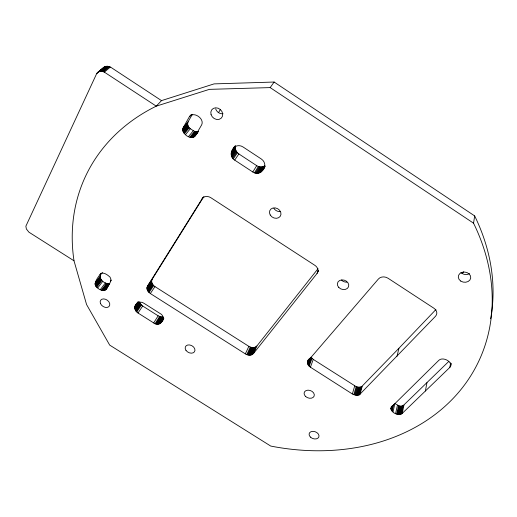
<?xml version="1.0" encoding="UTF-8"?>
<svg xmlns="http://www.w3.org/2000/svg" width="517" height="517" viewBox="0 0 517 517"><rect width="100%" height="100%" fill="white"/><g stroke="black" fill="none" stroke-linecap="round" stroke-linejoin="round"><path stroke-width="0.78" d="M182.708 129.974L183.244 127.557L189.403 116.68C193.649 110.993 204.642 118.632 201.708 124.771L195.432 135.551C191.6 140.45 183.406 135.06 182.708 129.974L187.574 124.17L188.11 121.773L192.324 114.36M390.962 408.844L391.776 406.724L438.92 360.233C443.024 356.387 453.674 362.003 449.893 367.348L402.213 413.4C398.142 416.599 389.165 411.978 391.472 406.588M265.072 166.319C263.496 171.411 257.712 175.625 252.787 171.987L234.705 160.121C229.057 156.832 231.17 149.516 235.28 145.839M261.117 171.993L264.956 165.66C262.617 167.553 259.14 167.275 256.723 165.673L238.88 153.95C236.424 152.347 234.776 149.251 235.532 146.311L231.293 152.412M107.82 286.735C106.328 291.756 100.608 291.213 97.681 287.982C91.535 284.214 98.417 277.118 100.893 273.28M104.117 290.483L109.184 283.697C103.697 284.085 96.55 277.532 102.476 272.472M307.473 362.436L307.718 361.202L378.431 278.973A7.012 5.713 15.5 0 1 388.067 278.256L433.931 308.248A7.044 5.603 11.7 0 1 435.508 316.262L359.302 394.872L356.252 395.279L352.374 393.986L310.433 367.206C308.145 365.849 306.471 362.779 308.248 360.317M134.666 307.589C134.982 302.865 140.469 300.513 144.114 303.376L159.927 313.399C167.443 316.921 159.908 328.192 153.678 322.925L138.02 313.018L135.725 310.853L134.666 307.589L138.524 301.889M318.349 270.746L317.044 273.467L253.485 353.525C251.436 355.87 247.74 355.425 245.342 353.893L150.344 293.533C147.965 292.073 145.962 288.848 147.513 286.127L202.929 197.5M317.994 268.743L256.91 345.963C254.887 348.296 251.223 347.876 248.845 346.351L154.964 286.599C152.599 285.158 150.641 281.939 152.185 279.245L203.905 196.473M473.553 223.189L474.671 215.919L274.126 82.035L214.083 83.89L161.511 100.615L156.263 106.147A217.263 173.473 25.2 0 0 74.002 260.794L86.572 304.545L109.688 345.104L270.721 446.061A217.263 173.473 25.2 0 0 473.553 223.189L270.178 87.599L209.398 89.357L156.263 106.147L104.363 72.147C101.901 70.797 98.346 71.049 96.711 73.55L25.869 226.194L26.38 228.999L28.933 232.185L74.002 260.794M449.893 367.348L450.591 362.85M450.533 366.501L450.998 363.503M450.734 366.023L451.115 363.516M425.394 391.007L426.939 382.709M401.379 413.994L403.15 405.658L448.866 361.351M402.213 413.4L403.977 405.063M399.764 414.472L401.554 406.142L403.15 405.658M400.339 414.369L402.123 406.039M400.882 414.207L402.659 405.877M398.549 414.492L400.345 406.168L401.554 406.142M399.163 414.518L400.959 406.188M397.314 414.272L399.13 405.948L394.878 403.551L393.017 411.849M397.928 414.414L399.731 406.084L400.345 406.168M396.72 414.072L398.536 405.748M395.615 413.516L397.45 405.199M391.724 410.698L392.92 405.425M392.093 411.118L393.631 404.333M390.968 408.378L391.395 406.42M391.033 409.315L391.718 406.304M391.188 409.787L392.048 406.026M391.421 410.252L392.448 405.735M397.024 356.297L398.924 348.277L435.915 309.534M317.761 272.2C318.705 269.577 317.083 266.733 314.859 265.331L210.91 197.746C208.254 195.917 203.957 195.82 202.05 198.787M359.302 394.872L361.545 386.768L398.924 348.277M359.942 394.568L362.184 386.464M357.848 395.24L360.11 387.136L361.545 386.768M358.598 395.091L360.853 386.994M356.252 395.279L358.533 387.181L360.11 387.136M357.06 395.298L359.334 387.201M355.438 395.175L357.725 387.078L358.533 387.181M353.841 394.723L356.148 386.638L313.25 359.393L311.072 357.234L308.229 365.028M354.63 394.988L356.93 386.897L357.725 387.078M352.374 393.986L354.701 385.908M310.433 367.206L313.25 359.393M309.179 366.204L312.01 358.41M308.662 365.635L311.499 357.842M307.647 363.742L309.463 358.785M307.886 364.388L310.478 357.312M105.985 289.203C108.396 285.707 114.102 279.038 108.357 275.697C106.282 274.029 102.082 271.47 99.949 274.495M307.544 361.803L308.242 359.787M307.505 363.083L309.063 358.843M317.044 273.467L318.226 270.565M251.966 354.688L255.398 347.12M252.548 354.365L255.98 346.804M253.485 353.525L256.91 345.963M250.622 355.082L254.067 347.521M251.32 354.927L254.758 347.366M249.123 355.153L252.58 347.592M249.885 355.16L253.336 347.598M248.341 355.056L251.811 347.502M246.79 354.623L250.28 347.081M247.559 354.882L251.036 347.334M263.928 168.212C265.984 165.091 264.284 160.852 261.318 158.997L243.029 146.964C240.166 144.96 235.578 145.096 233.587 148.269M245.342 353.893L248.845 346.351M102.353 69.136C103.839 65.775 108.447 65.504 111.149 67.514L161.511 100.615M218.523 112.654L220.494 109.313M262.209 170.797L264.891 166.364M259.696 172.84L263.547 166.5M260.445 172.465L264.284 166.125M258.035 173.273L261.899 166.933M258.888 173.111L262.746 166.771M257.149 173.331L261.027 166.991M256.245 173.273L260.135 166.939M255.346 173.105L259.25 166.771M160.561 323.312L163.773 318.129M161.388 322.446L163.799 318.562M162.655 320.553L163.45 319.26M254.461 172.833L258.371 166.506M158.784 324.062L163.217 316.94L161.065 316.947L158.157 315.822L142.679 306.012L140.417 303.867L139.512 301.922L134.808 308.895M159.436 323.894L163.456 317.419M160.031 323.642L163.65 317.813M157.362 324.153L161.802 317.031M158.092 324.146L162.525 317.024M252.787 171.987L256.723 165.673M155.863 323.894L160.315 316.785M156.619 324.062L161.065 316.947M155.113 323.648L159.572 316.533M153.678 322.925L158.157 315.822M150.344 293.533L154.964 286.599M138.02 313.018L142.679 306.012M136.746 312.029L141.425 305.036M135.725 310.853L140.417 303.867M148.489 291.931L153.135 285.016M136.197 311.46L140.882 304.474M149.045 292.519L153.685 285.597M135.331 310.213L140.029 303.233M148.011 291.304L152.657 284.389M234.705 160.121L238.88 153.95M134.685 308.235L138.97 301.902M147.3 289.966L151.966 283.064M147.61 290.644L152.269 283.736M135.021 309.554L139.726 302.581M146.957 287.924L151.63 281.035M135.189 305.864L137.684 302.031M146.97 288.596L151.643 281.7M134.743 306.975L138.175 301.909M147.087 289.274L151.752 282.379M233.251 158.919L237.452 152.761M147.513 286.127L152.185 279.245M147.041 287.284L151.72 280.401M232.644 158.208L236.851 152.056M232.127 157.446L236.34 151.3M231.706 156.632L235.926 150.492M231.39 155.791L235.616 149.659M231.105 154.072L235.345 147.959M231.189 154.932L235.422 148.812M231.939 150.912L235.5 145.82M231.144 153.226L235.384 147.119M270.178 87.599L274.126 82.035M104.596 290.341L109.19 284.176M105.022 290.14L108.699 285.21M105.403 289.882L107.698 286.799M102.521 290.502L107.601 283.723M103.077 290.56L108.143 283.781M103.613 290.554L108.68 283.775M110.612 281.254L111.523 280.027M101.397 290.199L106.483 283.419M101.959 290.38L107.038 283.607M100.317 289.649L105.416 282.883M97.681 287.982L102.812 281.229M96.298 286.799L101.442 280.059M96.711 287.232L101.855 280.492M95.374 285.345L100.537 278.618M95.619 285.849L100.783 279.115M95.929 286.334L101.08 279.6M95.109 283.368L100.279 276.647M95.063 283.839L100.24 277.118M95.096 284.337L100.266 277.61M95.199 284.841L100.369 278.114M95.406 282.508L100.582 275.794M193.074 137.367L198.373 131.26L193.655 137.147M194.192 136.856L197.966 132.145M194.67 136.482L197.313 133.199M191.807 137.548L196.544 131.667L197.798 131.48M192.453 137.503L197.184 131.615M190.476 137.399L195.226 131.512L196.544 131.667M191.141 137.516L195.885 131.628M189.817 137.192L194.573 131.312L195.226 131.512M188.556 136.559L193.332 130.685L194.573 131.312M185.519 134.569L190.34 128.72L193.332 130.685M183.949 133.121L188.789 127.285L187.574 124.17M184.42 133.657L189.254 127.822L188.789 127.285M183.548 132.539L188.395 126.71M182.966 131.279L187.82 125.469M183.218 131.919L188.072 126.103M182.792 130.627L187.658 124.823M182.805 128.701L187.671 122.91M182.714 129.328L187.581 123.531M183.244 127.557L188.11 121.773M189.403 116.68L191.342 114.406M462.017 273.39L463.6 271.722M104.363 72.147L110.321 67.036M102.612 71.501L108.596 66.396M103.497 71.766L109.468 66.661M101.726 71.352L107.717 66.254M100.007 71.417L106.024 66.318M100.854 71.327L106.857 66.228M97.797 72.386L103.833 67.281M97.209 72.923L104.499 66.848M96.711 73.55L102.754 68.431M99.212 71.63L105.235 66.525M399.13 405.948L399.731 406.084M356.148 386.638L356.93 386.897M189.254 127.822L190.34 128.72M223.001 113.708A6.269 5.429 42.3 0 1 215.654 108.861M469.501 273.648A6.178 5.067 7.4 0 1 460.873 272.42M474.671 215.919A214.613 172.504 25.2 0 1 490.633 318.75M280.24 211.537A5.894 4.976 28.3 0 1 273.855 208.306M346.888 282.127A5.758 4.692 19.2 0 1 341.517 280.098M100.472 303.511A5.248 3.781 34.1 0 0 108.751 306.755A5.248 3.781 34.1 0 0 105.694 299.33A5.248 3.781 34.1 0 0 100.472 303.511M460.763 281.08A6.262 5.105 7.8 0 0 470.716 278.075A6.262 5.105 7.8 0 0 462.088 272.336A6.262 5.105 7.8 0 0 460.763 281.08M211.052 114.535A6.353 5.467 41.9 0 0 221.127 118.277A6.353 5.467 41.9 0 0 218.122 108.202A6.353 5.467 41.9 0 0 211.052 114.535M310.433 437.104A5.125 3.613 20 0 0 318.815 437.052A5.125 3.613 20 0 0 312.914 431.346A5.125 3.613 20 0 0 310.433 437.104M185.952 350.313A5.196 3.787 28.4 0 0 194.444 351.818A5.196 3.787 28.4 0 0 189.817 344.981A5.196 3.787 28.4 0 0 185.952 350.313M305.482 396.358A5.28 3.865 20.6 0 0 314.116 396.158A5.28 3.865 20.6 0 0 308.016 390.161A5.28 3.865 20.6 0 0 305.482 396.358M338.822 287.491A5.829 4.718 19.3 0 0 348.51 286.819A5.829 4.718 19.3 0 0 341.853 279.897A5.829 4.718 19.3 0 0 338.822 287.491M270.217 214.982A5.971 5.008 28.2 0 0 280.214 216.352A5.971 5.008 28.2 0 0 275.264 207.899A5.971 5.008 28.2 0 0 270.217 214.982"/></g></svg>
